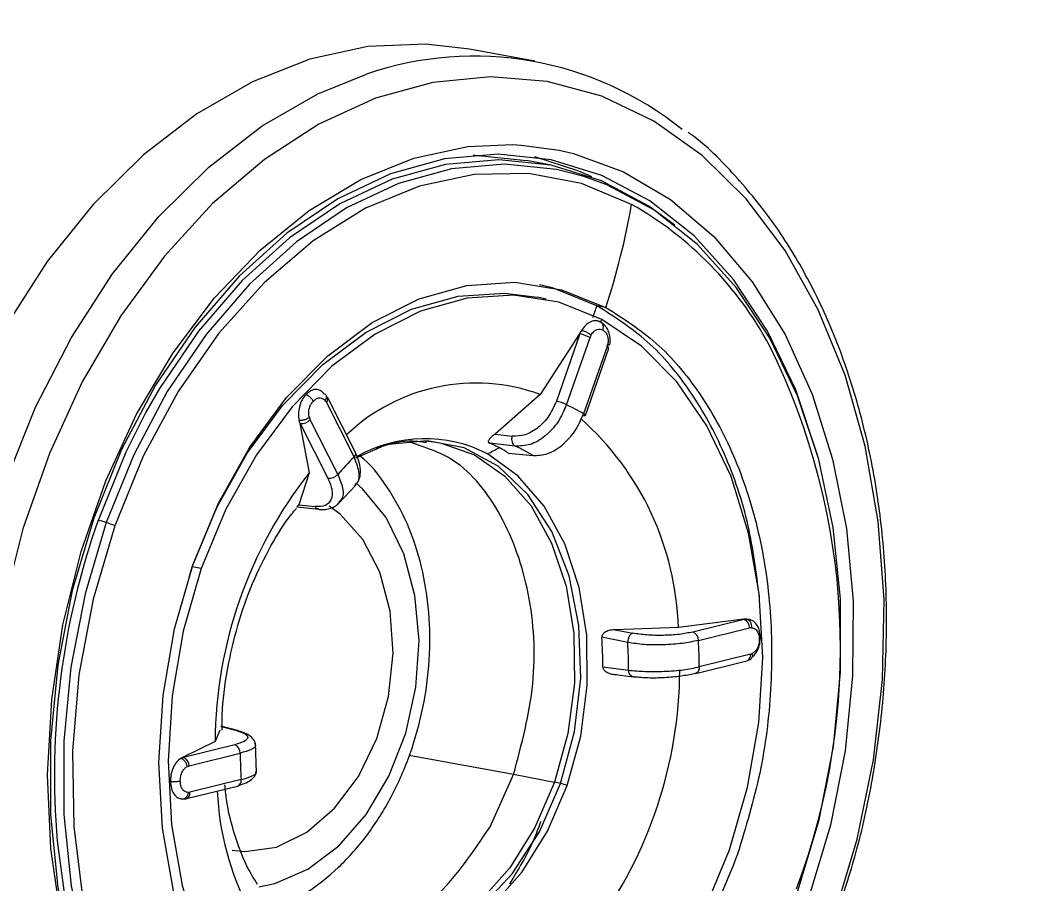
# Model space of a CAD drawing. Extents: x 939 to 1039, y 781 to 934.
# Drawn here: x 946.184 to 947.589, y 849.241 to 850.433 of the extents above; entities that cross this region are included whole.
import ezdxf

# ---------------------------------------------------------------- set-up
doc = ezdxf.new("R2010")
doc.units = 0
doc.header["$MEASUREMENT"] = 0
doc.layers.add('1', color=4, linetype='Continuous')

# ---------------------------------------------------------------- blocks, each defined once
blk = doc.blocks.new('Envoy')
at = {"layer": '1', "color": 3, "linetype": 'Continuous', "lineweight": 25}
for p, q in [((8.24, 51.2025), (8.1498, 51.2192)), ((8.2604, 51.0595), (8.2283, 51.0658)), ((8.2558, 50.8742), (8.2435, 50.8768)), ((8.3381, 50.8629), (8.3256, 50.8652)), ((8.3367, 50.8381), (8.3311, 50.8426)), ((8.3017, 50.8264), (8.2472, 50.7428)), ((8.3022, 50.8263), (8.2697, 50.7335)), ((8.2837, 50.7286), (8.3162, 50.8214)), ((8.3017, 50.8264), (8.3022, 50.8263)), ((8.3397, 50.8088), (8.3072, 50.716)), ((8.3098, 50.7139), (8.3423, 50.8067)), ((7.9522, 50.7318), (7.9904, 50.6564)), ((7.9924, 50.6626), (7.9542, 50.738)), ((8.2472, 50.7428), (8.1851, 50.6881)), ((7.9157, 50.7026), (7.9285, 50.6347)), ((7.9157, 50.7026), (7.9162, 50.7025)), ((7.9162, 50.7025), (7.9544, 50.6272)), ((7.9681, 50.6326), (7.9299, 50.708)), ((8.1851, 50.6881), (8.2089, 50.6852)), ((8.0888, 50.6786), (8.1036, 50.6768)), ((8.2128, 50.6715), (8.1772, 50.6758)), ((7.993, 50.6554), (8.0226, 50.6684)), ((8.2035, 50.6618), (8.2375, 50.6584)), ((7.9285, 50.6347), (7.914, 50.5903)), ((7.9694, 50.5926), (7.9929, 50.6177)), ((7.9913, 50.6165), (7.9943, 50.6208)), ((7.914, 50.5903), (7.9366, 50.588)), ((7.9118, 50.5876), (7.9419, 50.5845)), ((7.763, 50.4902), (7.767, 50.505)), ((7.7796, 50.5026), (7.767, 50.505)), ((8.4381, 50.4211), (8.3511, 50.4182)), ((8.5284, 50.4326), (8.4381, 50.4211)), ((8.5289, 50.4324), (8.4582, 50.415)), ((8.4658, 50.4033), (8.5365, 50.4207)), ((8.5284, 50.4326), (8.5289, 50.4324)), ((8.3682, 50.4006), (8.3324, 50.4077)), ((8.3511, 50.4182), (8.3752, 50.4134)), ((8.5377, 50.3843), (8.467, 50.367)), ((8.3338, 50.3671), (8.3695, 50.3624)), ((8.4621, 50.358), (8.5328, 50.3754)), ((8.5343, 50.376), (8.5365, 50.377)), ((8.3479, 50.3569), (8.3753, 50.3534)), ((7.8313, 50.2788), (7.8063, 50.285)), ((7.8284, 50.2789), (7.8069, 50.2843)), ((7.805, 50.2797), (7.7987, 50.2638)), ((7.7987, 50.2638), (7.7545, 50.2422)), ((7.8257, 50.2595), (7.755, 50.2421)), ((7.8558, 50.2211), (7.8544, 50.2615)), ((7.755, 50.2421), (7.7545, 50.2422)), ((7.7627, 50.2304), (7.8334, 50.2478)), ((8.2106, 50.2186), (8.0666, 50.2446)), ((7.8346, 50.2114), (7.7639, 50.194)), ((8.1781, 50.146), (8.2106, 50.2186)), ((8.2105, 50.2187), (8.2673, 50.2079)), ((7.759, 50.1851), (7.8297, 50.2024)), ((7.7561, 50.185), (7.7605, 50.1857))]:
    blk.add_line(p, q, dxfattribs=at)
at = {"layer": '1', "color": 3, "linetype": 'Continuous', "lineweight": 25, "flags": 128}
for points in [[(8.1498, 51.2192), (8.0893, 51.2262), (8.0096, 51.2227), (7.9296, 51.2054), (7.8504, 51.1743), (7.7733, 51.1301), (7.6997, 51.0733), (7.6305, 51.005), (7.5669, 50.9261), (7.51, 50.838)], [(7.7013, 49.5403), (7.6827, 49.5564), (7.6229, 49.6192), (7.5703, 49.6931), (7.5256, 49.7769), (7.4896, 49.8692), (7.4629, 49.9687), (7.4459, 50.0738), (7.4388, 50.1827), (7.4417, 50.2938), (7.4547, 50.4054), (7.4775, 50.5156), (7.5097, 50.6228), (7.5508, 50.7252), (7.6003, 50.8212), (7.6572, 50.9093), (7.7208, 50.9882), (7.7899, 51.0566), (7.8636, 51.1133), (7.9406, 51.1575), (8.0076, 51.1847)], [(8.6533, 50.0228), (8.6851, 50.1292), (8.7075, 50.2387), (8.7198, 50.3495), (8.722, 50.4597), (8.7141, 50.5676), (8.6961, 50.6713), (8.6683, 50.7693), (8.6312, 50.8597), (8.5855, 50.9413), (8.5318, 51.0126), (8.471, 51.0725), (8.4042, 51.1199), (8.3324, 51.1542), (8.2568, 51.1747), (8.1787, 51.1811), (8.0993, 51.1733), (8.02, 51.1514), (7.942, 51.1159), (7.8666, 51.0671), (7.7951, 51.0061), (7.7287, 50.9338), (7.6683, 50.8513), (7.6151, 50.76), (7.5699, 50.6614), (7.5334, 50.5572), (7.5062, 50.449)], [(7.923, 49.5588), (7.9193, 49.5602), (7.8522, 49.5921), (7.7899, 49.6368), (7.7335, 49.6936), (7.6841, 49.7614), (7.6426, 49.8391), (7.6097, 49.9252), (7.5859, 50.0182), (7.5718, 50.1165), (7.5674, 50.2182), (7.5731, 50.3217), (7.5885, 50.4249), (7.6135, 50.5262), (7.6476, 50.6236), (7.6902, 50.7155), (7.7406, 50.8002), (7.7978, 50.8761), (7.8608, 50.9421), (7.9285, 50.9967), (7.9997, 51.0392), (8.0731, 51.0687), (8.1474, 51.0847), (8.2092, 51.0875)], [(8.2092, 51.0875), (8.2213, 51.0869), (8.2737, 51.0798)], [(8.63, 50.66), (8.6299, 50.6603), (8.6001, 50.7493), (8.5613, 50.8301), (8.5143, 50.9014), (8.4597, 50.9616), (8.3988, 51.0098), (8.3326, 51.0451), (8.2624, 51.0667), (8.1895, 51.0743), (8.1151, 51.0677), (8.0408, 51.0471), (7.9679, 51.0128), (7.8978, 50.9655), (7.8317, 50.906), (7.7709, 50.8356), (7.7165, 50.7554), (7.6696, 50.6669), (7.631, 50.5719)], [(8.155, 51.073), (8.158, 51.073), (8.2283, 51.0658)], [(8.3188, 51.0429), (8.3005, 51.0511), (8.2398, 51.0706)], [(8.2737, 51.0798), (8.2934, 51.0753), (8.3626, 51.05), (8.4274, 51.0116), (8.4869, 50.9607), (8.5398, 50.8983), (8.5854, 50.8254), (8.6227, 50.7433), (8.6511, 50.6535), (8.6701, 50.5577), (8.6794, 50.4575), (8.6787, 50.3546), (8.6682, 50.2511), (8.6479, 50.1486), (8.6183, 50.049)], [(8.3076, 51.0435), (8.2701, 51.0532), (8.1983, 51.0607), (8.1251, 51.0542), (8.0519, 51.0339), (7.9801, 51.0002), (7.9111, 50.9536), (7.846, 50.8951), (7.7861, 50.8257), (7.7326, 50.7467), (7.6864, 50.6596), (7.6484, 50.5661)], [(8.4333, 50.9765), (8.3974, 51.0028), (8.3319, 51.0377), (8.2624, 51.0591), (8.1901, 51.0666), (8.1165, 51.0601), (8.0429, 51.0397), (7.9707, 51.0057), (7.9013, 50.9589), (7.8358, 50.9), (7.7756, 50.8302), (7.7218, 50.7508), (7.7031, 50.7183)], [(8.3736, 51.0051), (8.3042, 51.0337), (8.2312, 51.0476), (8.1562, 51.0465), (8.0807, 51.0304), (8.0061, 50.9996), (7.9342, 50.9549), (7.8662, 50.897), (7.8036, 50.8272), (7.7476, 50.7469), (7.6995, 50.6577), (7.6601, 50.5615)], [(8.6032, 50.0577), (8.6324, 50.156), (8.6521, 50.2571), (8.6619, 50.3594), (8.6618, 50.4607), (8.6518, 50.5592), (8.6319, 50.6532), (8.6026, 50.7407), (8.5644, 50.8203), (8.518, 50.8905), (8.4644, 50.9498), (8.4044, 50.9973), (8.3392, 51.032), (8.3076, 51.0435)], [(7.9499, 49.7541), (7.8935, 49.7923), (7.8433, 49.8431), (7.8005, 49.9054), (7.7661, 49.9776), (7.7411, 50.058), (7.7259, 50.1445), (7.7211, 50.2351), (7.7267, 50.3275), (7.7425, 50.4194), (7.7682, 50.5086), (7.8032, 50.5928), (7.8466, 50.6701), (7.8973, 50.7384), (7.9541, 50.7962), (8.0155, 50.842), (8.0801, 50.8746), (8.1463, 50.8933), (8.2125, 50.8976), (8.2769, 50.8873), (8.3381, 50.8629)], [(8.3256, 50.8652), (8.2644, 50.8897), (8.2463, 50.894)], [(7.767, 50.505), (7.801, 50.5868), (7.8431, 50.6618), (7.8923, 50.7281), (7.9474, 50.7842), (8.0071, 50.8286), (8.0698, 50.8603), (8.134, 50.8784), (8.1982, 50.8826), (8.2435, 50.8768)], [(8.3324, 50.8463), (8.2731, 50.8701), (8.2106, 50.88), (8.1464, 50.8758), (8.0822, 50.8577), (8.0195, 50.826), (7.9599, 50.7816), (7.9048, 50.7256), (7.8556, 50.6593), (7.8135, 50.5843), (7.7796, 50.5026)], [(8.5087, 50.1144), (8.5337, 50.2009), (8.5491, 50.2901), (8.5545, 50.3797), (8.5498, 50.4676), (8.5351, 50.5515), (8.5108, 50.6295), (8.4774, 50.6996), (8.4359, 50.76), (8.3872, 50.8093), (8.3324, 50.8463)], [(7.7031, 50.7183), (7.6753, 50.6632), (7.637, 50.5691)], [(8.2754, 50.206), (8.2947, 50.2777), (8.3033, 50.3515), (8.3008, 50.4242), (8.2874, 50.4926), (8.2636, 50.5538), (8.2304, 50.6049), (8.1894, 50.6439), (8.1423, 50.669), (8.0912, 50.679), (8.0383, 50.6737), (8.0206, 50.6685)], [(8.1036, 50.6768), (8.1108, 50.6755), (8.1567, 50.6593)], [(8.2847, 50.2034), (8.3033, 50.2713), (8.3124, 50.3413), (8.3117, 50.4106), (8.3012, 50.4766), (8.2813, 50.5368), (8.2528, 50.5888), (8.2167, 50.6307), (8.1745, 50.6609)], [(8.1567, 50.6593), (8.1987, 50.63), (8.2347, 50.589), (8.2632, 50.5377), (8.2831, 50.4783), (8.2937, 50.413), (8.2946, 50.3444), (8.2857, 50.2751), (8.2673, 50.2079)], [(7.8589, 50.0635), (7.8812, 50.0681), (7.9267, 50.0876), (7.9694, 50.1199), (8.0072, 50.1634), (8.0385, 50.2161), (8.0617, 50.2755), (8.0758, 50.3389), (8.0801, 50.4033), (8.0744, 50.4656), (8.059, 50.523), (8.0346, 50.5728), (8.0023, 50.6126), (7.9931, 50.6209)], [(7.8222, 50.114), (7.8403, 50.1122), (7.8832, 50.1184), (7.9251, 50.1387), (7.9635, 50.1718), (7.9964, 50.2158), (8.0217, 50.2683), (8.0379, 50.326), (8.0442, 50.3858), (8.0402, 50.444), (8.026, 50.4974), (8.0026, 50.5428), (7.9713, 50.5775), (7.9561, 50.5886)], [(7.631, 50.5719), (7.6014, 50.4721), (7.5814, 50.3693), (7.5713, 50.2655), (7.5714, 50.1626), (7.5817, 50.0625), (7.6019, 49.9671), (7.6316, 49.8782), (7.6704, 49.7973), (7.7175, 49.7261), (7.772, 49.6658), (7.8329, 49.6176), (7.8991, 49.5824), (7.9693, 49.5608), (8.0423, 49.5532), (8.1166, 49.5598), (8.1909, 49.5804), (8.2638, 49.6147), (8.334, 49.662), (8.4001, 49.7214), (8.4609, 49.7919), (8.4714, 49.806)], [(7.6484, 50.5661), (7.6192, 50.4678), (7.5995, 50.3666), (7.5896, 50.2644), (7.5897, 50.1631), (7.5998, 50.0646), (7.6197, 49.9706), (7.649, 49.883), (7.6872, 49.8034), (7.7336, 49.7333), (7.7872, 49.674), (7.8472, 49.6265), (7.9124, 49.5918), (7.9815, 49.5705), (8.013, 49.5655)], [(7.6601, 50.5615), (7.6303, 50.4602), (7.6107, 50.3558), (7.6017, 50.2505), (7.6034, 50.1465), (7.6159, 50.0458), (7.6389, 49.9505), (7.6718, 49.8625), (7.7141, 49.7837), (7.7649, 49.7156), (7.8231, 49.6596), (7.8876, 49.6169)], [(7.7796, 50.5026), (7.7546, 50.4161), (7.7393, 50.3269), (7.7338, 50.2372), (7.7385, 50.1494), (7.7532, 50.0654), (7.7775, 49.9874), (7.8109, 49.9174), (7.8524, 49.8569), (7.9012, 49.8076), (7.9559, 49.7706)], [(7.9275, 49.9972), (7.958, 49.9829), (8.0092, 49.9728), (8.0621, 49.9782), (8.1145, 49.9987), (8.164, 50.0336), (8.2086, 50.0812), (8.2463, 50.1395), (8.2754, 50.206)], [(7.9392, 49.9885), (7.9859, 49.9713), (8.0353, 49.9677), (8.0856, 49.9778), (8.1348, 50.0012), (8.1809, 50.037), (8.2223, 50.084), (8.2574, 50.1401), (8.2847, 50.2034)], [(8.2673, 50.2079), (8.2402, 50.1453), (8.2055, 50.0898), (8.1645, 50.0435), (8.1188, 50.0083), (8.0701, 49.9854), (8.0203, 49.9758), (7.9938, 49.9763)], [(7.757, 50.185), (7.7584, 50.1849), (7.759, 50.1851)], [(7.5807, 50.1267), (7.5922, 50.0414), (7.6158, 49.944), (7.6497, 49.8541), (7.6932, 49.7737), (7.7454, 49.7042), (7.8051, 49.6473), (7.8713, 49.604)], [(7.9559, 49.7706), (8.0152, 49.7469), (8.0777, 49.737), (8.1419, 49.7411), (8.2061, 49.7593), (8.2688, 49.7909), (8.3284, 49.8353), (8.3835, 49.8914), (8.4327, 49.9577), (8.4748, 50.0326), (8.5087, 50.1144)]]:
    blk.add_lwpolyline(points, dxfattribs=at)
at = {"layer": '1', "color": 3, "linetype": 'Continuous', "lineweight": 25}
for centre, radius, start, end in [((8.1563, 50.7521), 0.4575, 51.1004, 108.9617), ((7.3663, 51.1812), 1.0226, 341.864, 350.0865), ((8.131, 50.578), 0.4912, 28.2125, 60.4031), ((7.3345, 51.1878), 1.0423, 341.0229, 341.9674), ((7.8326, 51.0293), 0.5323, 339.4659, 339.8878), ((8.2901, 50.7697), 0.0578, 63.2327, 77.9682), ((8.3386, 50.8049), 0.00409, 26.3278, 74.3714), ((7.724, 50.3927), 0.9379, 339.2549, 26.4347), ((8.1584, 50.5004), 0.2581, 69.8648, 133.6951), ((7.9467, 50.737), 0.00756, 316.4726, 7.5127), ((7.9509, 50.7362), 0.00375, 29.8029, 64.9209), ((8.2577, 50.6771), 0.0577, 63.2151, 77.9816), ((8.1858, 50.5163), 0.2337, 58.6977, 65.246), ((8.3061, 50.7121), 0.00413, 26.5741, 74.1406), ((7.9173, 50.7198), 0.0172, 266.5476, 316.9651), ((8.0367, 50.4093), 0.4016, 1.6919, 48.3223), ((8.3081, 50.7173), 0.00375, 247.2948, 296.4518), ((8.088, 50.4926), 0.1892, 62.7828, 119.3554), ((8.1009, 50.5011), 0.1907, 61.9386, 66.392), ((7.9872, 50.6609), 0.00553, 305.9279, 18.0606), ((8.0693, 50.8788), 0.242, 295.7769, 300.0782), ((8.097, 50.4938), 0.199, 57.6359, 61.9545), ((8.1329, 50.4918), 0.1967, 57.8798, 66.0538), ((8.2932, 50.3505), 0.4304, 134.7051, 139.0521), ((8.4023, 50.2607), 0.6036, 141.7113, 179.7021), ((7.9555, 50.6444), 0.0172, 266.5403, 316.9724), ((8.6366, 50.217), 1.0598, 160.593, 184.8863), ((7.6188, 50.4791), 0.0919, 71.2323, 78.5408), ((7.6124, 50.4567), 0.1152, 65.5369, 71.8135), ((8.5244, 50.4212), 0.0121, 357.8077, 68.2924), ((7.8415, 50.3706), 0.4923, 359.5887, 4.3176), ((8.4537, 50.4038), 0.0121, 357.8059, 68.2955), ((7.8663, 50.3644), 0.5032, 359.7787, 4.1328), ((7.8774, 50.365), 0.5896, 0.1896, 3.7269), ((8.53, 50.3828), 0.00793, 291.0623, 11.1343), ((8.4599, 50.3653), 0.00733, 271.6373, 13.3857), ((7.8323, 50.3662), 0.6078, 323.6074, 359.6299), ((7.8212, 50.2482), 0.0121, 357.8284, 68.3053), ((7.7505, 50.2308), 0.0121, 357.8411, 68.2604), ((8.429, 50.2498), 0.5957, 180.2002, 183.7016), ((7.8268, 50.2098), 0.00792, 291.043, 11.2013), ((8.1905, 50.2125), 0.3893, 182.5009, 232.4925), ((8.2416, 50.0757), 0.1347, 75.4317, 78.9911), ((8.224, 50.007), 0.2055, 72.8203, 75.5091), ((7.7556, 50.1927), 0.00839, 293.6303, 8.5663)]:
    blk.add_arc(centre, radius, start, end, dxfattribs=at)
for points, knots in [([(9.9911, 48.0999), (9.9917, 48.3374), (9.9928, 48.8112), (9.9941, 49.5238), (9.9937, 50.1203), (9.9924, 50.6023), (9.9883, 50.9683), (9.9741, 51.306), (9.9457, 51.614), (9.9037, 51.8898), (9.8418, 52.1576), (9.759, 52.4083), (9.6571, 52.6328), (9.5401, 52.8259), (9.4128, 52.9872), (9.264, 53.1346), (9.094, 53.2621), (8.9044, 53.3673), (8.6812, 53.4589), (8.4248, 53.5288), (8.1351, 53.5724), (7.842, 53.5913), (7.6399, 53.5908), (7.5393, 53.5906)], [0, 0, 0, 0, 0.080368, 0.160323, 0.241149, 0.282246, 0.323462, 0.365116, 0.39684, 0.428977, 0.461485, 0.494313, 0.527257, 0.560078, 0.592687, 0.625067, 0.667922, 0.710446, 0.752663, 0.815325, 0.877326, 0.938903, 1, 1, 1, 1]), ([(8.1958, 53.2125), (8.2014, 53.2121), (8.3094, 53.2035), (8.4779, 53.1679), (8.7027, 53.1023), (8.8886, 53.023), (9.0525, 52.9267), (9.1938, 52.8155), (9.3128, 52.6949), (9.4216, 52.551), (9.5175, 52.3813), (9.5981, 52.1848), (9.6615, 51.9632), (9.7077, 51.7206), (9.7421, 51.4328), (9.7618, 51.1017), (9.7689, 50.7311), (9.7681, 50.1049), (9.7589, 49.2269), (9.7487, 48.475), (9.7436, 48.0996)], [0, 0, 0, 0, 0.004306, 0.082618, 0.134728, 0.186616, 0.237945, 0.275845, 0.313028, 0.349399, 0.385017, 0.420205, 0.455487, 0.491486, 0.52855, 0.579334, 0.63131, 0.684303, 0.842366, 1, 1, 1, 1]), ([(9.345, 48.0996), (9.3814, 48.288), (9.4546, 48.6676), (9.5554, 49.2443), (9.6225, 49.7354), (9.6601, 50.1386), (9.6703, 50.4492), (9.6616, 50.7615), (9.6318, 51.0712), (9.579, 51.3754), (9.5077, 51.6454), (9.422, 51.8798), (9.3269, 52.0786), (9.2138, 52.26), (9.0697, 52.4363), (8.893, 52.5949), (8.6853, 52.723), (8.538, 52.7978), (8.4584, 52.8236), (8.4527, 52.8255)], [0, 0, 0, 0, 0.101038, 0.203525, 0.308003, 0.361911, 0.417297, 0.473183, 0.529839, 0.587136, 0.645246, 0.689478, 0.734219, 0.779245, 0.824232, 0.883316, 0.940552, 0.995697, 1, 1, 1, 1]), ([(8.4295, 52.6175), (8.474, 52.6071), (8.5891, 52.5802), (8.7681, 52.5), (8.9451, 52.3809), (9.0925, 52.2361), (9.2113, 52.0791), (9.3132, 51.8993), (9.407, 51.6801), (9.4866, 51.4208), (9.548, 51.124), (9.5861, 50.8186), (9.6019, 50.5082), (9.5973, 50.1966), (9.5674, 49.8369), (9.514, 49.4322), (9.4388, 48.9834), (9.3535, 48.5401), (9.294, 48.2461), (9.2643, 48.0996)], [0, 0, 0, 0, 0.035386, 0.091565, 0.149316, 0.19348, 0.237994, 0.282603, 0.327117, 0.386074, 0.444553, 0.502564, 0.560039, 0.617022, 0.673199, 0.756022, 0.837841, 0.919152, 1, 1, 1, 1]), ([(8.6582, 50.0296), (8.6675, 50.0582), (8.6876, 50.12), (8.7084, 50.2189), (8.7223, 50.3238), (8.727, 50.4287), (8.7228, 50.5322), (8.7095, 50.6328), (8.6874, 50.7292), (8.6567, 50.82), (8.6178, 50.9039), (8.5712, 50.98), (8.5169, 51.0456), (8.4766, 51.087), (8.4532, 51.1031), (8.4517, 51.1041)], [0, 0, 0, 0, 0.071899, 0.155688, 0.239486, 0.323306, 0.407159, 0.491059, 0.57501, 0.659009, 0.743024, 0.826992, 0.910818, 0.994375, 1, 1, 1, 1]), ([(8.55, 50.464), (8.5457, 50.4969), (8.5368, 50.5668), (8.5038, 50.6628), (8.4567, 50.749), (8.3972, 50.8197), (8.3495, 50.85), (8.3256, 50.8652)], [0, 0, 0, 0, 0.182716, 0.387037, 0.591357, 0.795676, 1, 1, 1, 1]), ([(8.3381, 50.8629), (8.3619, 50.8477), (8.4097, 50.8174), (8.4691, 50.7467), (8.5165, 50.6606), (8.5495, 50.5606), (8.567, 50.451), (8.568, 50.3361), (8.5537, 50.2195), (8.5311, 50.1455), (8.5198, 50.1084)], [0, 0, 0, 0, 0.125002, 0.250001, 0.375001, 0.500001, 0.625001, 0.750001, 0.875001, 1, 1, 1, 1]), ([(8.3311, 50.8426), (8.3289, 50.8435), (8.3245, 50.8453), (8.3171, 50.8435), (8.31, 50.8389), (8.3062, 50.8337), (8.3043, 50.8312)], [0, 0, 0, 0, 0.247388, 0.499867, 0.752241, 1, 1, 1, 1]), ([(8.3336, 50.8406), (8.3321, 50.8416), (8.3291, 50.8437), (8.3256, 50.8443), (8.3238, 50.8446)], [0, 0, 0, 0, 0.4998088, 1, 1, 1, 1]), ([(8.3338, 50.8318), (8.3341, 50.8328), (8.3347, 50.835), (8.3345, 50.8382), (8.3334, 50.8411), (8.3318, 50.8421), (8.3311, 50.8426)], [0, 0, 0, 0, 0.221948, 0.4719, 0.737211, 1, 1, 1, 1]), ([(8.3043, 50.8312), (8.3037, 50.8303), (8.3028, 50.8288), (8.302, 50.8271), (8.3017, 50.8264)], [0, 0, 0, 0, 0.559115, 1, 1, 1, 1]), ([(8.3022, 50.8263), (8.3025, 50.8272), (8.3031, 50.8289), (8.3039, 50.8305), (8.3043, 50.8312)], [0, 0, 0, 0, 0.559941, 1, 1, 1, 1]), ([(8.3175, 50.8244), (8.3166, 50.8251), (8.3154, 50.8262), (8.3131, 50.8276), (8.3112, 50.8286), (8.3093, 50.8295), (8.3069, 50.8305), (8.3053, 50.8309), (8.3043, 50.8312)], [0, 0, 0, 0, 0.2398088, 0.3685011, 0.5000596, 0.6314651, 0.7600514, 1, 1, 1, 1]), ([(8.3175, 50.8244), (8.3187, 50.8263), (8.3211, 50.8301), (8.3258, 50.8328), (8.3302, 50.8334), (8.3326, 50.8323), (8.3338, 50.8318)], [0, 0, 0, 0, 0.28372, 0.562641, 0.780207, 1, 1, 1, 1]), ([(8.3338, 50.8318), (8.3352, 50.8308), (8.3381, 50.8289), (8.3405, 50.8236), (8.3414, 50.8177), (8.3409, 50.814), (8.3406, 50.8121)], [0, 0, 0, 0, 0.278061, 0.555694, 0.775242, 1, 1, 1, 1]), ([(8.3436, 50.8114), (8.3439, 50.8137), (8.3445, 50.8184), (8.3434, 50.8257), (8.3409, 50.8327), (8.338, 50.8363), (8.3366, 50.8382)], [0, 0, 0, 0, 0.240839, 0.487469, 0.740963, 1, 1, 1, 1]), ([(8.3175, 50.8244), (8.3172, 50.8239), (8.3167, 50.8229), (8.3163, 50.8218), (8.3162, 50.8214)], [0, 0, 0, 0, 0.559934, 1, 1, 1, 1]), ([(8.3397, 50.8088), (8.3399, 50.8094), (8.3403, 50.8105), (8.3405, 50.8116), (8.3406, 50.8121)], [0, 0, 0, 0, 0.559978, 1, 1, 1, 1]), ([(8.3406, 50.8118), (8.3404, 50.8108), (8.3402, 50.8098), (8.3399, 50.8088), (8.3398, 50.8087)], [0, 0, 0, 0, 0.958335, 1, 1, 1, 1]), ([(8.3406, 50.8121), (8.3414, 50.8119), (8.3427, 50.8116), (8.3433, 50.8114), (8.3438, 50.8114), (8.3436, 50.8114), (8.3436, 50.8114)], [0, 0, 0, 0, 0.478681, 0.735647, 0.997951, 1, 1, 1, 1]), ([(7.9489, 50.7437), (7.9473, 50.7455), (7.9441, 50.7489), (7.9374, 50.7501), (7.9303, 50.7483), (7.9261, 50.7444), (7.924, 50.7425)], [0, 0, 0, 0, 0.247932, 0.500504, 0.752815, 1, 1, 1, 1]), ([(7.9507, 50.7342), (7.9513, 50.7352), (7.9522, 50.7368), (7.9525, 50.7389), (7.9524, 50.7403), (7.952, 50.7416), (7.951, 50.743), (7.9497, 50.7434), (7.9489, 50.7437)], [0, 0, 0, 0, 0.23982, 0.368597, 0.500011, 0.631391, 0.760229, 1, 1, 1, 1]), ([(7.924, 50.7425), (7.9221, 50.7402), (7.9183, 50.7356), (7.9148, 50.726), (7.9133, 50.716), (7.9141, 50.71), (7.9145, 50.707)], [0, 0, 0, 0, 0.247395, 0.499859, 0.752285, 1, 1, 1, 1]), ([(7.9342, 50.7335), (7.9337, 50.7343), (7.9326, 50.7361), (7.9301, 50.7388), (7.9271, 50.7412), (7.925, 50.7421), (7.924, 50.7425)], [0, 0, 0, 0, 0.221959, 0.47189, 0.737174, 1, 1, 1, 1]), ([(7.9288, 50.7108), (7.9283, 50.713), (7.9274, 50.7174), (7.9286, 50.7241), (7.9309, 50.7297), (7.9331, 50.7322), (7.9342, 50.7335)], [0, 0, 0, 0, 0.283711, 0.562551, 0.780193, 1, 1, 1, 1]), ([(7.9342, 50.7335), (7.9356, 50.7348), (7.9386, 50.7376), (7.9434, 50.7385), (7.9476, 50.7373), (7.9497, 50.7352), (7.9507, 50.7342)], [0, 0, 0, 0, 0.2780213, 0.5556721, 0.7752057, 1, 1, 1, 1]), ([(7.9522, 50.7318), (7.9519, 50.7323), (7.9515, 50.7331), (7.9509, 50.7339), (7.9507, 50.7342)], [0, 0, 0, 0, 0.559983, 1, 1, 1, 1]), ([(8.2697, 50.7335), (8.2666, 50.7265), (8.2604, 50.7125), (8.2446, 50.6961), (8.2265, 50.6856), (8.2148, 50.6854), (8.2089, 50.6852)], [0, 0, 0, 0, 0.249689, 0.500131, 0.750519, 1, 1, 1, 1]), ([(8.2837, 50.7286), (8.2801, 50.7203), (8.2728, 50.7038), (8.2545, 50.6844), (8.2335, 50.6719), (8.2197, 50.6717), (8.2128, 50.6715)], [0, 0, 0, 0, 0.250014, 0.500013, 0.750002, 1, 1, 1, 1]), ([(8.2375, 50.6584), (8.2441, 50.6587), (8.2573, 50.6593), (8.2781, 50.6719), (8.2963, 50.6913), (8.3036, 50.7078), (8.3072, 50.716)], [0, 0, 0, 0, 0.249986, 0.499961, 0.749969, 1, 1, 1, 1]), ([(7.9288, 50.7108), (7.9278, 50.7102), (7.9263, 50.7092), (7.9238, 50.7082), (7.9217, 50.7076), (7.9197, 50.7071), (7.9171, 50.7068), (7.9155, 50.7069), (7.9145, 50.707)], [0, 0, 0, 0, 0.23982, 0.368669, 0.49993, 0.631505, 0.760316, 1, 1, 1, 1]), ([(7.9145, 50.707), (7.9146, 50.7061), (7.915, 50.7046), (7.9155, 50.7032), (7.9157, 50.7026)], [0, 0, 0, 0, 0.559293, 1, 1, 1, 1]), ([(7.9162, 50.7025), (7.9158, 50.7033), (7.9152, 50.7048), (7.9147, 50.7063), (7.9145, 50.707)], [0, 0, 0, 0, 0.55999, 1, 1, 1, 1]), ([(7.9288, 50.7108), (7.9289, 50.7102), (7.9293, 50.7093), (7.9297, 50.7084), (7.9299, 50.708)], [0, 0, 0, 0, 0.559753, 1, 1, 1, 1]), ([(8.1851, 50.6881), (8.1833, 50.6869), (8.1799, 50.6845), (8.1771, 50.6814), (8.1758, 50.6791), (8.1756, 50.6777), (8.176, 50.6766), (8.1768, 50.6761), (8.1772, 50.6758)], [0, 0, 0, 0, 0.301038, 0.579249, 0.707623, 0.815327, 0.909385, 1, 1, 1, 1]), ([(8.0226, 50.6684), (8.0245, 50.6692), (8.0409, 50.6766), (8.0639, 50.68), (8.0839, 50.6777), (8.0903, 50.6769)], [0, 0, 0, 0, 0.08389, 0.709094, 1, 1, 1, 1]), ([(8.2106, 50.2186), (8.2217, 50.2601), (8.244, 50.3431), (8.236, 50.4714), (8.1971, 50.5795), (8.1379, 50.6543), (8.0884, 50.67), (8.0678, 50.6766)], [0, 0, 0, 0, 0.211954, 0.423908, 0.635862, 0.847817, 1, 1, 1, 1]), ([(8.2128, 50.6715), (8.2123, 50.6718), (8.2115, 50.6723), (8.21, 50.674), (8.2088, 50.6769), (8.2083, 50.6803), (8.2084, 50.6832), (8.2088, 50.6846), (8.2089, 50.6852)], [0, 0, 0, 0, 0.124745, 0.249433, 0.499986, 0.750588, 0.875219, 1, 1, 1, 1]), ([(7.9956, 50.6227), (7.9961, 50.6234), (7.9986, 50.6268), (7.9996, 50.6357), (7.9984, 50.6486), (7.9944, 50.658), (7.9923, 50.6627)], [0, 0, 0, 0, 0.078858, 0.387686, 0.693883, 1, 1, 1, 1]), ([(7.8867, 50.0369), (7.8996, 50.0427), (7.9287, 50.0558), (7.97, 50.0893), (8.0096, 50.1336), (8.0431, 50.1869), (8.0692, 50.2465), (8.0869, 50.3106), (8.0957, 50.3766), (8.0951, 50.4425), (8.085, 50.5059), (8.0656, 50.565), (8.0368, 50.616), (8.0131, 50.647), (7.9989, 50.6579), (7.9989, 50.658)], [0, 0, 0, 0, 0.065314, 0.147614, 0.2314, 0.316053, 0.401018, 0.486049, 0.571172, 0.656484, 0.742082, 0.828037, 0.914178, 0.999867, 1, 1, 1, 1]), ([(7.991, 50.6176), (7.9927, 50.6189), (7.9977, 50.6228), (7.9984, 50.6366), (7.9931, 50.6498), (7.9904, 50.6564)], [0, 0, 0, 0, 0.198956, 0.59946, 1, 1, 1, 1]), ([(7.9681, 50.6326), (7.9707, 50.626), (7.9761, 50.6128), (7.9756, 50.5994), (7.9707, 50.5955), (7.9693, 50.5944)], [0, 0, 0, 0, 0.415111, 0.830189, 1, 1, 1, 1]), ([(7.9544, 50.6272), (7.9568, 50.6215), (7.9614, 50.6101), (7.9596, 50.5968), (7.9515, 50.5882), (7.9416, 50.5881), (7.9366, 50.588)], [0, 0, 0, 0, 0.249701, 0.500133, 0.7505, 1, 1, 1, 1]), ([(7.914, 50.5903), (7.9133, 50.5895), (7.9121, 50.5878), (7.9115, 50.5872), (7.9116, 50.5875), (7.912, 50.5881), (7.9127, 50.5891), (7.9135, 50.5901), (7.9139, 50.5906)], [0, 0, 0, 0, 0.300999, 0.579257, 0.707576, 0.815295, 0.909408, 1, 1, 1, 1]), ([(7.9417, 50.5842), (7.9447, 50.5841), (7.9507, 50.5838), (7.9586, 50.5857), (7.9654, 50.589), (7.9687, 50.5924), (7.9703, 50.594)], [0, 0, 0, 0, 0.251505, 0.502065, 0.751705, 1, 1, 1, 1]), ([(7.8084, 50.2796), (7.8083, 50.2866), (7.8081, 50.3138), (7.815, 50.3633), (7.8289, 50.4247), (7.8495, 50.4829), (7.875, 50.5343), (7.8964, 50.569), (7.9086, 50.5829), (7.911, 50.5856)], [0, 0, 0, 0, 0.062734, 0.242592, 0.423027, 0.603037, 0.781638, 0.958355, 1, 1, 1, 1]), ([(7.9418, 50.5845), (7.9408, 50.5847), (7.9393, 50.585), (7.9376, 50.5865), (7.9369, 50.5875), (7.9366, 50.588)], [0, 0, 0, 0, 0.498612, 0.749013, 1, 1, 1, 1]), ([(8.5327, 50.4329), (8.5319, 50.4329), (8.5305, 50.4329), (8.529, 50.4327), (8.5284, 50.4326)], [0, 0, 0, 0, 0.559251, 1, 1, 1, 1]), ([(8.5289, 50.4324), (8.5296, 50.4326), (8.5309, 50.4329), (8.5322, 50.4329), (8.5327, 50.4329)], [0, 0, 0, 0, 0.5598131, 1, 1, 1, 1]), ([(8.5511, 50.4086), (8.5509, 50.4118), (8.5503, 50.4182), (8.5462, 50.426), (8.5403, 50.4315), (8.5352, 50.4324), (8.5327, 50.4329)], [0, 0, 0, 0, 0.247399, 0.49985, 0.752311, 1, 1, 1, 1]), ([(8.5327, 50.4329), (8.5336, 50.4325), (8.535, 50.432), (8.5366, 50.4304), (8.5376, 50.4288), (8.5384, 50.4269), (8.539, 50.4244), (8.539, 50.4223), (8.5389, 50.421)], [0, 0, 0, 0, 0.23974, 0.368632, 0.499989, 0.631386, 0.760188, 1, 1, 1, 1]), ([(8.5389, 50.421), (8.5385, 50.421), (8.5377, 50.421), (8.5369, 50.4208), (8.5365, 50.4207)], [0, 0, 0, 0, 0.55958, 1, 1, 1, 1]), ([(8.5389, 50.421), (8.5406, 50.4207), (8.5439, 50.4201), (8.5474, 50.4161), (8.5495, 50.4111), (8.5497, 50.4075), (8.5498, 50.4057)], [0, 0, 0, 0, 0.283712, 0.562563, 0.780134, 1, 1, 1, 1]), ([(8.3511, 50.4182), (8.3487, 50.418), (8.344, 50.4178), (8.3388, 50.4158), (8.3354, 50.4136), (8.3336, 50.4118), (8.3325, 50.4098), (8.3324, 50.4084), (8.3324, 50.4077)], [0, 0, 0, 0, 0.30089, 0.579306, 0.707544, 0.815258, 0.909387, 1, 1, 1, 1]), ([(8.3691, 50.4066), (8.3688, 50.4056), (8.3682, 50.4036), (8.3682, 50.4016), (8.3682, 50.4006)], [0, 0, 0, 0, 0.51938, 1, 1, 1, 1]), ([(8.3752, 50.4134), (8.3746, 50.4132), (8.3734, 50.4128), (8.3717, 50.4113), (8.3701, 50.4092), (8.3694, 50.4074), (8.3691, 50.4066)], [0, 0, 0, 0, 0.231454, 0.480296, 0.739444, 1, 1, 1, 1]), ([(8.4582, 50.415), (8.4522, 50.4138), (8.4401, 50.4114), (8.417, 50.4101), (8.3938, 50.4105), (8.3814, 50.4125), (8.3752, 50.4134)], [0, 0, 0, 0, 0.249691, 0.500104, 0.750513, 1, 1, 1, 1]), ([(8.54, 50.3806), (8.5406, 50.381), (8.5436, 50.383), (8.5474, 50.3893), (8.5509, 50.3987), (8.5511, 50.4053), (8.5511, 50.4086)], [0, 0, 0, 0, 0.0717123, 0.3834119, 0.6949337, 1, 1, 1, 1]), ([(8.5511, 50.4086), (8.5518, 50.4084), (8.553, 50.4079), (8.5531, 50.4071), (8.552, 50.4063), (8.5505, 50.4059), (8.5498, 50.4057)], [0, 0, 0, 0, 0.262824, 0.528096, 0.778049, 1, 1, 1, 1]), ([(8.4658, 50.4033), (8.4587, 50.4019), (8.4445, 50.399), (8.4175, 50.397), (8.3902, 50.3972), (8.3755, 50.3995), (8.3682, 50.4006)], [0, 0, 0, 0, 0.250023, 0.5000419, 0.7500147, 1, 1, 1, 1]), ([(8.5498, 50.4057), (8.5498, 50.4033), (8.5497, 50.3986), (8.5473, 50.3924), (8.544, 50.3878), (8.5414, 50.3861), (8.5401, 50.3853)], [0, 0, 0, 0, 0.278024, 0.555648, 0.775185, 1, 1, 1, 1]), ([(8.5347, 50.3768), (8.5356, 50.3768), (8.5369, 50.3768), (8.5384, 50.3777), (8.5393, 50.3787), (8.54, 50.3801), (8.5405, 50.3822), (8.5403, 50.3841), (8.5401, 50.3853)], [0, 0, 0, 0, 0.239822, 0.368542, 0.500045, 0.631403, 0.760202, 1, 1, 1, 1]), ([(8.5377, 50.3843), (8.5382, 50.3845), (8.539, 50.3847), (8.5398, 50.3851), (8.5401, 50.3853)], [0, 0, 0, 0, 0.559991, 1, 1, 1, 1]), ([(8.3338, 50.3671), (8.3339, 50.3663), (8.334, 50.3648), (8.3352, 50.3628), (8.3372, 50.3609), (8.3407, 50.3587), (8.3461, 50.3567), (8.3508, 50.3565), (8.3532, 50.3565)], [0, 0, 0, 0, 0.090587, 0.184564, 0.292378, 0.420598, 0.698904, 1, 1, 1, 1]), ([(8.3695, 50.3624), (8.3768, 50.3617), (8.3914, 50.3604), (8.4187, 50.3606), (8.4458, 50.3626), (8.46, 50.3655), (8.467, 50.367)], [0, 0, 0, 0, 0.249955, 0.499953, 0.749985, 1, 1, 1, 1]), ([(8.3772, 50.3534), (8.3767, 50.3533), (8.3758, 50.3532), (8.3739, 50.3537), (8.3719, 50.3552), (8.3704, 50.3578), (8.3696, 50.3603), (8.3695, 50.3617), (8.3695, 50.3624)], [0, 0, 0, 0, 0.124666, 0.249292, 0.499981, 0.750576, 0.875212, 1, 1, 1, 1]), ([(8.3772, 50.3534), (8.3834, 50.3528), (8.3958, 50.3517), (8.4191, 50.3522), (8.4421, 50.3542), (8.4541, 50.3567), (8.4601, 50.3579)], [0, 0, 0, 0, 0.249748, 0.500187, 0.750553, 1, 1, 1, 1]), ([(7.8284, 50.2789), (7.8328, 50.2775), (7.8417, 50.2747), (7.8449, 50.2693), (7.8402, 50.2639), (7.8306, 50.2609), (7.8257, 50.2595)], [0, 0, 0, 0, 0.249724, 0.500203, 0.750556, 1, 1, 1, 1]), ([(7.8542, 50.2593), (7.8539, 50.2611), (7.8534, 50.2647), (7.8491, 50.27), (7.8423, 50.2748), (7.8358, 50.2772), (7.8326, 50.2783)], [0, 0, 0, 0, 0.250161, 0.500958, 0.751129, 1, 1, 1, 1]), ([(7.854, 50.2594), (7.8542, 50.2592), (7.8558, 50.2571), (7.8498, 50.2528), (7.8388, 50.2494), (7.8334, 50.2478)], [0, 0, 0, 0, 0.04174, 0.52087, 1, 1, 1, 1]), ([(7.7512, 50.2406), (7.7492, 50.2391), (7.7452, 50.2359), (7.7404, 50.2278), (7.7372, 50.2182), (7.7371, 50.2116), (7.737, 50.2084)], [0, 0, 0, 0, 0.247933, 0.500475, 0.752837, 1, 1, 1, 1]), ([(7.7545, 50.2422), (7.7539, 50.242), (7.7528, 50.2416), (7.7517, 50.2409), (7.7512, 50.2406)], [0, 0, 0, 0, 0.560354, 1, 1, 1, 1]), ([(7.7512, 50.2406), (7.7519, 50.241), (7.7532, 50.2416), (7.7545, 50.2419), (7.755, 50.2421)], [0, 0, 0, 0, 0.560157, 1, 1, 1, 1]), ([(7.7603, 50.2295), (7.7599, 50.2307), (7.7594, 50.2326), (7.7581, 50.235), (7.7569, 50.2367), (7.7555, 50.2382), (7.7536, 50.2398), (7.7521, 50.2403), (7.7512, 50.2406)], [0, 0, 0, 0, 0.239848, 0.368517, 0.499937, 0.631405, 0.760051, 1, 1, 1, 1]), ([(7.7506, 50.2091), (7.7506, 50.2114), (7.7507, 50.2161), (7.7531, 50.2223), (7.7564, 50.2269), (7.759, 50.2286), (7.7603, 50.2295)], [0, 0, 0, 0, 0.278034, 0.555657, 0.775192, 1, 1, 1, 1]), ([(7.7627, 50.2304), (7.7622, 50.2302), (7.7614, 50.23), (7.7606, 50.2296), (7.7603, 50.2295)], [0, 0, 0, 0, 0.56, 1, 1, 1, 1]), ([(7.8307, 50.203), (7.8344, 50.2043), (7.8419, 50.2068), (7.8498, 50.212), (7.8546, 50.2172), (7.8549, 50.2205), (7.8551, 50.2219)], [0, 0, 0, 0, 0.261779, 0.525474, 0.792051, 1, 1, 1, 1]), ([(7.8346, 50.2114), (7.8401, 50.2131), (7.8511, 50.2164), (7.8571, 50.2209), (7.8553, 50.2229), (7.8551, 50.2231)], [0, 0, 0, 0, 0.470309, 0.940562, 1, 1, 1, 1]), ([(7.7506, 50.2091), (7.7497, 50.2089), (7.7479, 50.2085), (7.7444, 50.2082), (7.7405, 50.2081), (7.7382, 50.2083), (7.737, 50.2084)], [0, 0, 0, 0, 0.222119, 0.471811, 0.737081, 1, 1, 1, 1]), ([(7.737, 50.2084), (7.7373, 50.2052), (7.7379, 50.1988), (7.7417, 50.191), (7.7469, 50.1856), (7.7511, 50.1849), (7.7531, 50.1845)], [0, 0, 0, 0, 0.247391, 0.499841, 0.752297, 1, 1, 1, 1]), ([(7.7615, 50.1937), (7.7598, 50.194), (7.7565, 50.1946), (7.753, 50.1986), (7.7509, 50.2036), (7.7507, 50.2072), (7.7506, 50.2091)], [0, 0, 0, 0, 0.283714, 0.562568, 0.780134, 1, 1, 1, 1]), ([(7.8572, 50.0668), (7.8519, 50.0753), (7.8407, 50.0933), (7.8255, 50.1341), (7.8152, 50.1723), (7.8128, 50.1977), (7.8121, 50.2044)], [0, 0, 0, 0, 0.272831, 0.581895, 0.89047, 1, 1, 1, 1]), ([(7.7463, 50.1868), (7.7478, 50.1862), (7.751, 50.1849), (7.7544, 50.1849), (7.7562, 50.185)], [0, 0, 0, 0, 0.499918, 1, 1, 1, 1]), ([(7.7615, 50.1937), (7.7612, 50.1924), (7.7609, 50.1904), (7.7597, 50.1882), (7.7586, 50.1867), (7.7573, 50.1855), (7.7555, 50.1845), (7.754, 50.1845), (7.7531, 50.1845)], [0, 0, 0, 0, 0.23986, 0.368591, 0.5001, 0.631458, 0.760316, 1, 1, 1, 1]), ([(7.757, 50.185), (7.7562, 50.1848), (7.755, 50.1845), (7.7537, 50.1845), (7.7531, 50.1845)], [0, 0, 0, 0, 0.56032, 1, 1, 1, 1]), ([(7.7615, 50.1937), (7.7619, 50.1937), (7.7627, 50.1937), (7.7635, 50.1939), (7.7639, 50.194)], [0, 0, 0, 0, 0.5595789, 1, 1, 1, 1]), ([(8.2483, 50.1537), (8.2451, 50.145), (8.2334, 50.1141), (8.2169, 50.0869), (8.205, 50.0674)], [0, 0, 0, 0, 0.279653, 1, 1, 1, 1]), ([(7.9463, 49.9907), (7.9712, 49.9912), (8.0264, 49.9925), (8.1112, 50.0474), (8.1558, 50.1131), (8.1781, 50.146)], [0, 0, 0, 0, 0.290981, 0.645492, 1, 1, 1, 1]), ([(8.5198, 50.1084), (8.5057, 50.0729), (8.4775, 50.0018), (8.4185, 49.9091), (8.35, 49.8311), (8.2733, 49.7716), (8.1917, 49.7327), (8.1084, 49.7162), (8.0259, 49.721), (7.9752, 49.7431), (7.9499, 49.7541)], [0, 0, 0, 0, 0.125001, 0.25, 0.375001, 0.5, 0.624999, 0.750001, 0.874998, 1, 1, 1, 1])]:
    blk.add_open_spline(points, degree=3, knots=knots, dxfattribs=at)

msp = doc.modelspace()

# ---------------------------------------------------------------- block references
at = {"layer": '1'}
msp.add_blockref('Envoy', (938.6538, 799.1744), dxfattribs=at)

doc.saveas('drawing.dxf')
